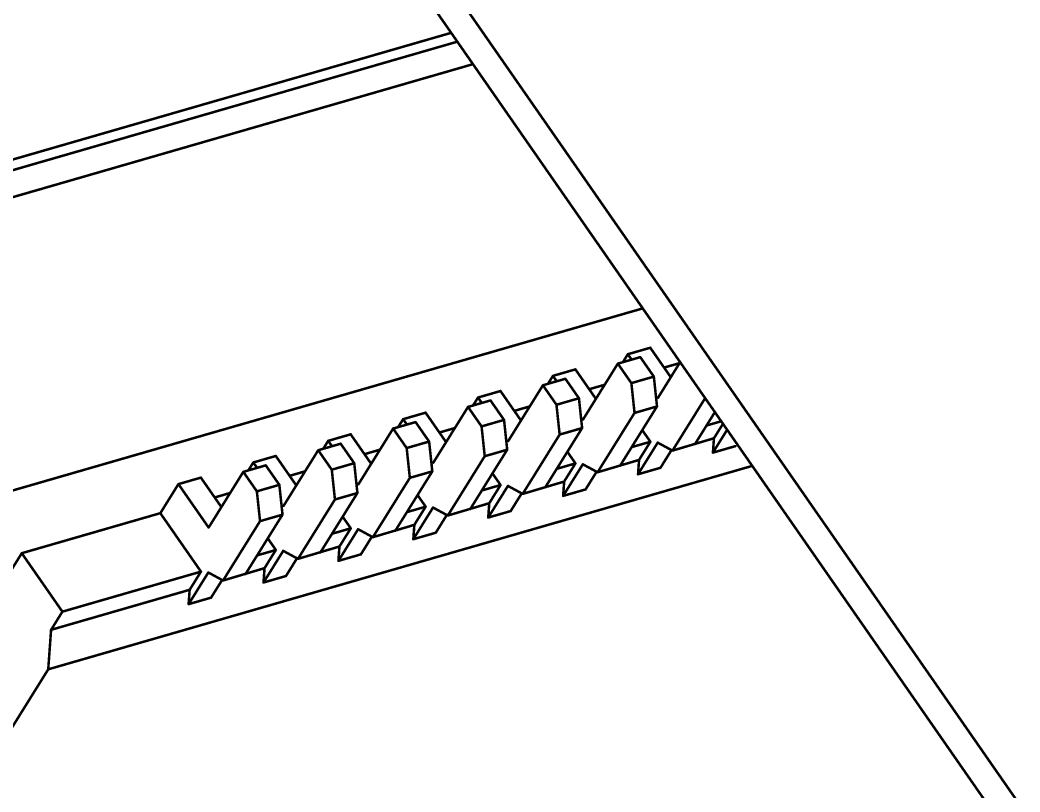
# Model space of a CAD drawing. Header units: millimetres. Extents: x 235 to 830, y 272 to 692.
# Drawn here: x 560.45 to 565.52, y 418.97 to 422.88 of the extents above; entities that cross this region are included whole.
import ezdxf

# ---------------------------------------------------------------- set-up
doc = ezdxf.new("R2010")
doc.units = ezdxf.units.MM
doc.layers.add('Mechanical1', color=6, linetype='Continuous')

msp = doc.modelspace()

# ---------------------------------------------------------------- linework, layer by layer
at = {"layer": 'Mechanical1', "const_width": 0.0127}
for points in [[(561.4722, 424.7197), (570.8133, 411.2874)], [(561.3958, 424.5971), (570.7369, 411.1647)], [(559.9813, 422.0431), (562.6381, 422.8107)], [(560.0472, 422.0084), (562.6693, 422.7659)], [(560.1264, 421.8945), (562.7484, 422.652)], [(560.2795, 420.4538), (563.6083, 421.4155)], [(563.5077, 421.1432), (563.5327, 421.1834)], [(563.5327, 421.1834), (563.6465, 421.2163)], [(563.5327, 421.1834), (563.5518, 421.156)], [(563.6465, 421.2163), (563.7503, 421.067)], [(563.3064, 420.8537), (563.4821, 421.1358)], [(563.4821, 421.1358), (563.5959, 421.1687)], [(563.4821, 421.1358), (563.5507, 421.0372)], [(563.5959, 421.1687), (563.6645, 421.0701)], [(563.6858, 420.9633), (563.7977, 421.1432)], [(563.7164, 421.1158), (563.8, 421.1399)], [(563.1283, 421.0336), (563.1534, 421.0738)], [(563.1534, 421.0738), (563.2672, 421.1067)], [(563.1534, 421.0738), (563.1724, 421.0464)], [(563.2672, 421.1067), (563.371, 420.9574)], [(562.9271, 420.7442), (563.1027, 421.0262)], [(563.1027, 421.0262), (563.2165, 421.0591)], [(563.1027, 421.0262), (563.1713, 420.9276)], [(563.2165, 421.0591), (563.2851, 420.9605)], [(563.3371, 421.0062), (563.4155, 421.0289)], [(563.5507, 421.0372), (563.6645, 421.0701)], [(563.5507, 421.0372), (563.5667, 420.8862)], [(563.6645, 421.0701), (563.6805, 420.9191)], [(562.774, 420.9642), (562.8878, 420.9971)], [(562.8878, 420.9971), (562.9916, 420.8478)], [(562.7234, 420.9166), (562.8372, 420.9495)], [(562.749, 420.924), (562.774, 420.9642)], [(562.774, 420.9642), (562.7931, 420.9368)], [(562.8372, 420.9495), (562.9058, 420.8509)], [(563.1713, 420.9276), (563.2851, 420.9605)], [(563.1713, 420.9276), (563.1874, 420.7766)], [(563.2851, 420.9605), (563.3012, 420.8095)], [(563.7589, 420.6954), (563.9244, 420.961)], [(562.3947, 420.8546), (562.5085, 420.8875)], [(562.5085, 420.8875), (562.6123, 420.7382)], [(562.5477, 420.6346), (562.7234, 420.9166)], [(562.7234, 420.9166), (562.792, 420.818)], [(562.9577, 420.8966), (563.0361, 420.9193)], [(563.3796, 420.5858), (563.5667, 420.8862)], [(563.4934, 420.6186), (563.6805, 420.9191)], [(563.5667, 420.8862), (563.6805, 420.9191)], [(563.8727, 420.7282), (563.9736, 420.8902)], [(562.344, 420.807), (562.4578, 420.8399)], [(562.3696, 420.8144), (562.3947, 420.8546)], [(562.3947, 420.8546), (562.4137, 420.8272)], [(562.4578, 420.8399), (562.5264, 420.7413)], [(562.792, 420.818), (562.9058, 420.8509)], [(562.9058, 420.8509), (562.9218, 420.6999)], [(563.9315, 420.8225), (564.0058, 420.844)], [(563.9689, 420.7579), (564.0146, 420.8313)], [(562.0153, 420.745), (562.1291, 420.7779)], [(562.1291, 420.7779), (562.2329, 420.6286)], [(562.1684, 420.525), (562.344, 420.807)], [(562.344, 420.807), (562.4126, 420.7084)], [(562.5784, 420.787), (562.6568, 420.8097)], [(562.792, 420.818), (562.808, 420.6671)], [(563.0002, 420.4762), (563.1874, 420.7766)], [(563.1141, 420.509), (563.3012, 420.8095)], [(563.1874, 420.7766), (563.3012, 420.8095)], [(563.6059, 420.7992), (563.6469, 420.7403)], [(563.9637, 420.6852), (564.0357, 420.8009)], [(561.9647, 420.6974), (562.0785, 420.7303)], [(561.9903, 420.7048), (562.0153, 420.745)], [(562.0153, 420.745), (562.0344, 420.7176)], [(562.0785, 420.7303), (562.1471, 420.6317)], [(562.4126, 420.7084), (562.5264, 420.7413)], [(562.5264, 420.7413), (562.5425, 420.5903)], [(563.5521, 420.7129), (563.6469, 420.7403)], [(563.5843, 420.5756), (563.6841, 420.7358)], [(563.5896, 420.6483), (563.6469, 420.7403)], [(563.6841, 420.7358), (563.7589, 420.6954)], [(563.7589, 420.6954), (563.9689, 420.7579)], [(563.9637, 420.6852), (563.9689, 420.7579)], [(561.636, 420.6354), (561.7498, 420.6683)], [(561.7498, 420.6683), (561.8536, 420.519)], [(561.789, 420.4154), (561.9647, 420.6974)], [(561.9647, 420.6974), (562.0333, 420.5988)], [(562.199, 420.6774), (562.2774, 420.7001)], [(562.4126, 420.7084), (562.4287, 420.5575)], [(562.7347, 420.3995), (562.9218, 420.6999)], [(562.808, 420.6671), (562.9218, 420.6999)], [(563.2265, 420.6896), (563.2675, 420.6307)], [(563.6981, 420.6085), (563.7514, 420.694)], [(563.9637, 420.6852), (564.0775, 420.718)], [(560.5972, 419.588), (564.1629, 420.6181)], [(561.5853, 420.5879), (561.6991, 420.6207)], [(561.6109, 420.5952), (561.636, 420.6354)], [(561.636, 420.6354), (561.6551, 420.608)], [(561.6991, 420.6207), (561.7678, 420.5221)], [(562.0333, 420.5988), (562.1471, 420.6317)], [(562.1471, 420.6317), (562.1631, 420.4807)], [(562.6209, 420.3666), (562.808, 420.6671)], [(563.1728, 420.6033), (563.2675, 420.6307)], [(563.205, 420.466), (563.3048, 420.6262)], [(563.2102, 420.5387), (563.2675, 420.6307)], [(563.3048, 420.6262), (563.3796, 420.5858)], [(563.3796, 420.5858), (563.5896, 420.6483)], [(563.5843, 420.5756), (563.5896, 420.6483)], [(561.4097, 420.3058), (561.5853, 420.5879)], [(561.5853, 420.5879), (561.6539, 420.4892)], [(561.8197, 420.5678), (561.8981, 420.5905)], [(562.0333, 420.5988), (562.0493, 420.4479)], [(562.3553, 420.2899), (562.5425, 420.5903)], [(562.4287, 420.5575), (562.5425, 420.5903)], [(562.8472, 420.58), (562.8882, 420.5211)], [(563.3188, 420.4989), (563.372, 420.5844)], [(563.5843, 420.5756), (563.6981, 420.6085)], [(561.165, 420.3787), (561.2566, 420.5258)], [(561.2566, 420.5258), (561.3704, 420.5587)], [(561.2566, 420.5258), (561.4097, 420.3058)], [(561.3704, 420.5587), (561.4742, 420.4094)], [(561.6539, 420.4892), (561.7678, 420.5221)], [(561.7678, 420.5221), (561.7838, 420.3711)], [(562.2415, 420.257), (562.4287, 420.5575)], [(562.7934, 420.4937), (562.8882, 420.5211)], [(562.8256, 420.3564), (562.9254, 420.5167)], [(562.8309, 420.4291), (562.8882, 420.5211)], [(562.9254, 420.5167), (563.0002, 420.4762)], [(563.0002, 420.4762), (563.2102, 420.5387)], [(563.205, 420.466), (563.2102, 420.5387)], [(561.4403, 420.4582), (561.5187, 420.4809)], [(561.6539, 420.4892), (561.67, 420.3383)], [(561.976, 420.1803), (562.1631, 420.4807)], [(562.0493, 420.4479), (562.1631, 420.4807)], [(562.4678, 420.4704), (562.5088, 420.4115)], [(562.9394, 420.3893), (562.9927, 420.4748)], [(563.205, 420.466), (563.3188, 420.4989)], [(561.8622, 420.1474), (562.0493, 420.4479)], [(562.6209, 420.3666), (562.8309, 420.4291)], [(562.8256, 420.3564), (562.8309, 420.4291)], [(560.4632, 420.1759), (561.165, 420.3787)], [(561.165, 420.3787), (561.3708, 420.0827)], [(561.5967, 420.0707), (561.7838, 420.3711)], [(561.67, 420.3383), (561.7838, 420.3711)], [(562.4141, 420.3841), (562.5088, 420.4115)], [(562.4463, 420.2468), (562.5461, 420.4071)], [(562.4515, 420.3195), (562.5088, 420.4115)], [(562.5461, 420.4071), (562.6209, 420.3666)], [(562.5601, 420.2797), (562.6133, 420.3652)], [(562.8256, 420.3564), (562.9394, 420.3893)], [(561.4828, 420.0378), (561.67, 420.3383)], [(562.0885, 420.3609), (562.1295, 420.3019)], [(562.2415, 420.257), (562.4515, 420.3195)], [(562.4463, 420.2468), (562.4515, 420.3195)], [(562.0347, 420.2745), (562.1295, 420.3019)], [(562.0669, 420.1372), (562.1667, 420.2975)], [(562.0722, 420.2099), (562.1295, 420.3019)], [(562.1667, 420.2975), (562.2415, 420.257)], [(562.4463, 420.2468), (562.5601, 420.2797)], [(561.7091, 420.2513), (561.7501, 420.1923)], [(562.1807, 420.1701), (562.234, 420.2556)], [(559.9476, 419.3481), (560.4632, 420.1759)], [(560.4632, 420.1759), (560.669, 419.88)], [(561.6554, 420.1649), (561.7501, 420.1923)], [(561.6876, 420.0276), (561.7874, 420.1879)], [(561.6928, 420.1003), (561.7501, 420.1923)], [(561.7874, 420.1879), (561.8622, 420.1474)], [(561.8622, 420.1474), (562.0722, 420.2099)], [(562.0669, 420.1372), (562.0722, 420.2099)], [(562.0669, 420.1372), (562.1807, 420.1701)], [(561.8014, 420.0605), (561.8546, 420.146)], [(560.669, 419.88), (561.3708, 420.0827)], [(561.3082, 419.918), (561.408, 420.0783)], [(561.3135, 419.9907), (561.3708, 420.0827)], [(561.408, 420.0783), (561.4828, 420.0378)], [(561.4828, 420.0378), (561.6928, 420.1003)], [(561.6876, 420.0276), (561.6928, 420.1003)], [(561.6876, 420.0276), (561.8014, 420.0605)], [(561.422, 419.9509), (561.4753, 420.0364)], [(560.6117, 419.788), (561.3135, 419.9907)], [(561.3082, 419.918), (561.3135, 419.9907)], [(561.3082, 419.918), (561.422, 419.9509)], [(560.6117, 419.788), (560.669, 419.88)], [(560.5972, 419.588), (560.6117, 419.788)], [(559.9632, 418.57), (560.5972, 419.588)]]:
    msp.add_lwpolyline(points, dxfattribs=at)
at = {"layer": 'Mechanical1', "const_width": 0.00635}
for points in [[(562.635, 422.8107, 1), (562.6413, 422.8107, 1)], [(562.6661, 422.7659, 1), (562.6725, 422.7659, 1)], [(562.7453, 422.652, 1), (562.7516, 422.652, 1)], [(563.6052, 421.4155, 1), (563.6115, 421.4155, 1)], [(563.5295, 421.1834, 1), (563.5359, 421.1834, 1)], [(563.5295, 421.1834, 1), (563.5359, 421.1834, 1)], [(563.5295, 421.1834, 1), (563.5359, 421.1834, 1)], [(563.6433, 421.2163, 1), (563.6497, 421.2163, 1)], [(563.6433, 421.2163, 1), (563.6497, 421.2163, 1)], [(563.4789, 421.1358, 1), (563.4853, 421.1358, 1)], [(563.4789, 421.1358, 1), (563.4853, 421.1358, 1)], [(563.4789, 421.1358, 1), (563.4853, 421.1358, 1)], [(563.5045, 421.1432, 1), (563.5108, 421.1432, 1)], [(563.5486, 421.156, 1), (563.555, 421.156, 1)], [(563.5927, 421.1687, 1), (563.5991, 421.1687, 1)], [(563.5927, 421.1687, 1), (563.5991, 421.1687, 1)], [(563.7946, 421.1432, 1), (563.8009, 421.1432, 1)], [(563.7968, 421.1399, 1), (563.8032, 421.1399, 1)], [(563.1502, 421.0738, 1), (563.1565, 421.0738, 1)], [(563.1502, 421.0738, 1), (563.1565, 421.0738, 1)], [(563.1502, 421.0738, 1), (563.1565, 421.0738, 1)], [(563.264, 421.1067, 1), (563.2703, 421.1067, 1)], [(563.264, 421.1067, 1), (563.2703, 421.1067, 1)], [(563.7132, 421.1158, 1), (563.7196, 421.1158, 1)], [(563.0996, 421.0262, 1), (563.1059, 421.0262, 1)], [(563.0996, 421.0262, 1), (563.1059, 421.0262, 1)], [(563.0996, 421.0262, 1), (563.1059, 421.0262, 1)], [(563.1251, 421.0336, 1), (563.1315, 421.0336, 1)], [(563.1693, 421.0464, 1), (563.1756, 421.0464, 1)], [(563.2134, 421.0591, 1), (563.2197, 421.0591, 1)], [(563.2134, 421.0591, 1), (563.2197, 421.0591, 1)], [(563.4123, 421.0289, 1), (563.4186, 421.0289, 1)], [(563.5475, 421.0372, 1), (563.5539, 421.0372, 1)], [(563.5475, 421.0372, 1), (563.5539, 421.0372, 1)], [(563.5475, 421.0372, 1), (563.5539, 421.0372, 1)], [(563.6613, 421.0701, 1), (563.6677, 421.0701, 1)], [(563.6613, 421.0701, 1), (563.6677, 421.0701, 1)], [(563.6613, 421.0701, 1), (563.6677, 421.0701, 1)], [(563.7471, 421.067, 1), (563.7535, 421.067, 1)], [(562.8846, 420.9971, 1), (562.891, 420.9971, 1)], [(562.8846, 420.9971, 1), (562.891, 420.9971, 1)], [(563.3339, 421.0062, 1), (563.3402, 421.0062, 1)], [(562.7458, 420.924, 1), (562.7521, 420.924, 1)], [(562.7708, 420.9642, 1), (562.7772, 420.9642, 1)], [(562.7708, 420.9642, 1), (562.7772, 420.9642, 1)], [(562.7708, 420.9642, 1), (562.7772, 420.9642, 1)], [(562.7899, 420.9368, 1), (562.7963, 420.9368, 1)], [(562.834, 420.9495, 1), (562.8404, 420.9495, 1)], [(562.834, 420.9495, 1), (562.8404, 420.9495, 1)], [(563.1682, 420.9276, 1), (563.1745, 420.9276, 1)], [(563.1682, 420.9276, 1), (563.1745, 420.9276, 1)], [(563.1682, 420.9276, 1), (563.1745, 420.9276, 1)], [(563.282, 420.9605, 1), (563.2883, 420.9605, 1)], [(563.282, 420.9605, 1), (563.2883, 420.9605, 1)], [(563.282, 420.9605, 1), (563.2883, 420.9605, 1)], [(563.3678, 420.9574, 1), (563.3741, 420.9574, 1)], [(563.6826, 420.9633, 1), (563.6889, 420.9633, 1)], [(563.9212, 420.961, 1), (563.9276, 420.961, 1)], [(562.5053, 420.8875, 1), (562.5116, 420.8875, 1)], [(562.5053, 420.8875, 1), (562.5116, 420.8875, 1)], [(562.7202, 420.9166, 1), (562.7266, 420.9166, 1)], [(562.7202, 420.9166, 1), (562.7266, 420.9166, 1)], [(562.7202, 420.9166, 1), (562.7266, 420.9166, 1)], [(562.9545, 420.8966, 1), (562.9609, 420.8966, 1)], [(563.0329, 420.9193, 1), (563.0393, 420.9193, 1)], [(563.5636, 420.8862, 1), (563.5699, 420.8862, 1)], [(563.5636, 420.8862, 1), (563.5699, 420.8862, 1)], [(563.5636, 420.8862, 1), (563.5699, 420.8862, 1)], [(563.6774, 420.9191, 1), (563.6837, 420.9191, 1)], [(563.6774, 420.9191, 1), (563.6837, 420.9191, 1)], [(563.6774, 420.9191, 1), (563.6837, 420.9191, 1)], [(563.9705, 420.8902, 1), (563.9768, 420.8902, 1)], [(562.3915, 420.8546, 1), (562.3978, 420.8546, 1)], [(562.3915, 420.8546, 1), (562.3978, 420.8546, 1)], [(562.3915, 420.8546, 1), (562.3978, 420.8546, 1)], [(562.4106, 420.8272, 1), (562.4169, 420.8272, 1)], [(562.4547, 420.8399, 1), (562.461, 420.8399, 1)], [(562.4547, 420.8399, 1), (562.461, 420.8399, 1)], [(562.9026, 420.8509, 1), (562.909, 420.8509, 1)], [(562.9026, 420.8509, 1), (562.909, 420.8509, 1)], [(562.9026, 420.8509, 1), (562.909, 420.8509, 1)], [(562.9884, 420.8478, 1), (562.9948, 420.8478, 1)], [(563.3032, 420.8537, 1), (563.3096, 420.8537, 1)], [(563.9283, 420.8225, 1), (563.9346, 420.8225, 1)], [(564.0026, 420.844, 1), (564.009, 420.844, 1)], [(564.0115, 420.8313, 1), (564.0178, 420.8313, 1)], [(562.1259, 420.7779, 1), (562.1323, 420.7779, 1)], [(562.1259, 420.7779, 1), (562.1323, 420.7779, 1)], [(562.3409, 420.807, 1), (562.3472, 420.807, 1)], [(562.3409, 420.807, 1), (562.3472, 420.807, 1)], [(562.3409, 420.807, 1), (562.3472, 420.807, 1)], [(562.3664, 420.8144, 1), (562.3728, 420.8144, 1)], [(562.5752, 420.787, 1), (562.5815, 420.787, 1)], [(562.6536, 420.8097, 1), (562.6599, 420.8097, 1)], [(562.7888, 420.818, 1), (562.7952, 420.818, 1)], [(562.7888, 420.818, 1), (562.7952, 420.818, 1)], [(562.7888, 420.818, 1), (562.7952, 420.818, 1)], [(563.1842, 420.7766, 1), (563.1906, 420.7766, 1)], [(563.1842, 420.7766, 1), (563.1906, 420.7766, 1)], [(563.1842, 420.7766, 1), (563.1906, 420.7766, 1)], [(563.298, 420.8095, 1), (563.3044, 420.8095, 1)], [(563.298, 420.8095, 1), (563.3044, 420.8095, 1)], [(563.298, 420.8095, 1), (563.3044, 420.8095, 1)], [(563.6027, 420.7992, 1), (563.609, 420.7992, 1)], [(564.0326, 420.8009, 1), (564.0389, 420.8009, 1)], [(562.0121, 420.745, 1), (562.0185, 420.745, 1)], [(562.0121, 420.745, 1), (562.0185, 420.745, 1)], [(562.0121, 420.745, 1), (562.0185, 420.745, 1)], [(562.0753, 420.7303, 1), (562.0817, 420.7303, 1)], [(562.0753, 420.7303, 1), (562.0817, 420.7303, 1)], [(562.5233, 420.7413, 1), (562.5296, 420.7413, 1)], [(562.5233, 420.7413, 1), (562.5296, 420.7413, 1)], [(562.5233, 420.7413, 1), (562.5296, 420.7413, 1)], [(562.6091, 420.7382, 1), (562.6155, 420.7382, 1)], [(562.9239, 420.7442, 1), (562.9302, 420.7442, 1)], [(563.6437, 420.7403, 1), (563.65, 420.7403, 1)], [(563.6437, 420.7403, 1), (563.65, 420.7403, 1)], [(563.6437, 420.7403, 1), (563.65, 420.7403, 1)], [(563.6809, 420.7358, 1), (563.6873, 420.7358, 1)], [(563.6809, 420.7358, 1), (563.6873, 420.7358, 1)], [(563.8696, 420.7282, 1), (563.8759, 420.7282, 1)], [(563.9658, 420.7579, 1), (563.9721, 420.7579, 1)], [(563.9658, 420.7579, 1), (563.9721, 420.7579, 1)], [(563.9658, 420.7579, 1), (563.9721, 420.7579, 1)], [(561.7466, 420.6683, 1), (561.7529, 420.6683, 1)], [(561.7466, 420.6683, 1), (561.7529, 420.6683, 1)], [(561.9615, 420.6974, 1), (561.9679, 420.6974, 1)], [(561.9615, 420.6974, 1), (561.9679, 420.6974, 1)], [(561.9615, 420.6974, 1), (561.9679, 420.6974, 1)], [(561.9871, 420.7048, 1), (561.9934, 420.7048, 1)], [(562.0312, 420.7176, 1), (562.0376, 420.7176, 1)], [(562.1958, 420.6774, 1), (562.2022, 420.6774, 1)], [(562.2742, 420.7001, 1), (562.2806, 420.7001, 1)], [(562.4095, 420.7084, 1), (562.4158, 420.7084, 1)], [(562.4095, 420.7084, 1), (562.4158, 420.7084, 1)], [(562.4095, 420.7084, 1), (562.4158, 420.7084, 1)], [(562.9187, 420.6999, 1), (562.925, 420.6999, 1)], [(562.9187, 420.6999, 1), (562.925, 420.6999, 1)], [(562.9187, 420.6999, 1), (562.925, 420.6999, 1)], [(563.2233, 420.6896, 1), (563.2297, 420.6896, 1)], [(563.5489, 420.7129, 1), (563.5553, 420.7129, 1)], [(563.7482, 420.694, 1), (563.7545, 420.694, 1)], [(563.7558, 420.6954, 1), (563.7621, 420.6954, 1)], [(563.7558, 420.6954, 1), (563.7621, 420.6954, 1)], [(563.7558, 420.6954, 1), (563.7621, 420.6954, 1)], [(563.9605, 420.6852, 1), (563.9668, 420.6852, 1)], [(563.9605, 420.6852, 1), (563.9668, 420.6852, 1)], [(563.9605, 420.6852, 1), (563.9668, 420.6852, 1)], [(564.0743, 420.718, 1), (564.0806, 420.718, 1)], [(561.6328, 420.6354, 1), (561.6391, 420.6354, 1)], [(561.6328, 420.6354, 1), (561.6391, 420.6354, 1)], [(561.6328, 420.6354, 1), (561.6391, 420.6354, 1)], [(561.696, 420.6207, 1), (561.7023, 420.6207, 1)], [(561.696, 420.6207, 1), (561.7023, 420.6207, 1)], [(562.1439, 420.6317, 1), (562.1503, 420.6317, 1)], [(562.1439, 420.6317, 1), (562.1503, 420.6317, 1)], [(562.1439, 420.6317, 1), (562.1503, 420.6317, 1)], [(562.2298, 420.6286, 1), (562.2361, 420.6286, 1)], [(562.5445, 420.6346, 1), (562.5509, 420.6346, 1)], [(562.8049, 420.6671, 1), (562.8112, 420.6671, 1)], [(562.8049, 420.6671, 1), (562.8112, 420.6671, 1)], [(562.8049, 420.6671, 1), (562.8112, 420.6671, 1)], [(563.2643, 420.6307, 1), (563.2707, 420.6307, 1)], [(563.2643, 420.6307, 1), (563.2707, 420.6307, 1)], [(563.2643, 420.6307, 1), (563.2707, 420.6307, 1)], [(563.3016, 420.6262, 1), (563.3079, 420.6262, 1)], [(563.3016, 420.6262, 1), (563.3079, 420.6262, 1)], [(563.4902, 420.6186, 1), (563.4966, 420.6186, 1)], [(563.5864, 420.6483, 1), (563.5928, 420.6483, 1)], [(563.5864, 420.6483, 1), (563.5928, 420.6483, 1)], [(563.5864, 420.6483, 1), (563.5928, 420.6483, 1)], [(564.1597, 420.6181, 1), (564.166, 420.6181, 1)], [(561.5822, 420.5879, 1), (561.5885, 420.5879, 1)], [(561.5822, 420.5879, 1), (561.5885, 420.5879, 1)], [(561.5822, 420.5879, 1), (561.5885, 420.5879, 1)], [(561.6077, 420.5952, 1), (561.6141, 420.5952, 1)], [(561.6519, 420.608, 1), (561.6582, 420.608, 1)], [(561.8165, 420.5678, 1), (561.8228, 420.5678, 1)], [(561.8949, 420.5905, 1), (561.9012, 420.5905, 1)], [(562.0301, 420.5988, 1), (562.0365, 420.5988, 1)], [(562.0301, 420.5988, 1), (562.0365, 420.5988, 1)], [(562.0301, 420.5988, 1), (562.0365, 420.5988, 1)], [(562.5393, 420.5903, 1), (562.5457, 420.5903, 1)], [(562.5393, 420.5903, 1), (562.5457, 420.5903, 1)], [(562.5393, 420.5903, 1), (562.5457, 420.5903, 1)], [(562.844, 420.58, 1), (562.8503, 420.58, 1)], [(563.1696, 420.6033, 1), (563.1759, 420.6033, 1)], [(563.3688, 420.5844, 1), (563.3752, 420.5844, 1)], [(563.3764, 420.5858, 1), (563.3828, 420.5858, 1)], [(563.3764, 420.5858, 1), (563.3828, 420.5858, 1)], [(563.3764, 420.5858, 1), (563.3828, 420.5858, 1)], [(563.5811, 420.5756, 1), (563.5875, 420.5756, 1)], [(563.5811, 420.5756, 1), (563.5875, 420.5756, 1)], [(563.5811, 420.5756, 1), (563.5875, 420.5756, 1)], [(563.6949, 420.6085, 1), (563.7013, 420.6085, 1)], [(563.6949, 420.6085, 1), (563.7013, 420.6085, 1)], [(561.2534, 420.5258, 1), (561.2598, 420.5258, 1)], [(561.2534, 420.5258, 1), (561.2598, 420.5258, 1)], [(561.2534, 420.5258, 1), (561.2598, 420.5258, 1)], [(561.3672, 420.5587, 1), (561.3736, 420.5587, 1)], [(561.3672, 420.5587, 1), (561.3736, 420.5587, 1)], [(561.7646, 420.5221, 1), (561.7709, 420.5221, 1)], [(561.7646, 420.5221, 1), (561.7709, 420.5221, 1)], [(561.7646, 420.5221, 1), (561.7709, 420.5221, 1)], [(561.8504, 420.519, 1), (561.8568, 420.519, 1)], [(562.1652, 420.525, 1), (562.1715, 420.525, 1)], [(562.4255, 420.5575, 1), (562.4319, 420.5575, 1)], [(562.4255, 420.5575, 1), (562.4319, 420.5575, 1)], [(562.4255, 420.5575, 1), (562.4319, 420.5575, 1)], [(562.885, 420.5211, 1), (562.8913, 420.5211, 1)], [(562.885, 420.5211, 1), (562.8913, 420.5211, 1)], [(562.885, 420.5211, 1), (562.8913, 420.5211, 1)], [(562.9222, 420.5167, 1), (562.9286, 420.5167, 1)], [(562.9222, 420.5167, 1), (562.9286, 420.5167, 1)], [(563.2071, 420.5387, 1), (563.2134, 420.5387, 1)], [(563.2071, 420.5387, 1), (563.2134, 420.5387, 1)], [(563.2071, 420.5387, 1), (563.2134, 420.5387, 1)], [(561.5155, 420.4809, 1), (561.5219, 420.4809, 1)], [(561.6508, 420.4892, 1), (561.6571, 420.4892, 1)], [(561.6508, 420.4892, 1), (561.6571, 420.4892, 1)], [(561.6508, 420.4892, 1), (561.6571, 420.4892, 1)], [(562.16, 420.4807, 1), (562.1663, 420.4807, 1)], [(562.16, 420.4807, 1), (562.1663, 420.4807, 1)], [(562.16, 420.4807, 1), (562.1663, 420.4807, 1)], [(562.4646, 420.4704, 1), (562.471, 420.4704, 1)], [(562.7902, 420.4937, 1), (562.7966, 420.4937, 1)], [(562.9895, 420.4748, 1), (562.9958, 420.4748, 1)], [(562.9971, 420.4762, 1), (563.0034, 420.4762, 1)], [(562.9971, 420.4762, 1), (563.0034, 420.4762, 1)], [(562.9971, 420.4762, 1), (563.0034, 420.4762, 1)], [(563.1109, 420.509, 1), (563.1172, 420.509, 1)], [(563.2018, 420.466, 1), (563.2081, 420.466, 1)], [(563.2018, 420.466, 1), (563.2081, 420.466, 1)], [(563.2018, 420.466, 1), (563.2081, 420.466, 1)], [(563.3156, 420.4989, 1), (563.3219, 420.4989, 1)], [(563.3156, 420.4989, 1), (563.3219, 420.4989, 1)], [(561.4371, 420.4582, 1), (561.4435, 420.4582, 1)], [(561.7858, 420.4154, 1), (561.7922, 420.4154, 1)], [(562.0462, 420.4479, 1), (562.0525, 420.4479, 1)], [(562.0462, 420.4479, 1), (562.0525, 420.4479, 1)], [(562.0462, 420.4479, 1), (562.0525, 420.4479, 1)], [(562.8277, 420.4291, 1), (562.8341, 420.4291, 1)], [(562.8277, 420.4291, 1), (562.8341, 420.4291, 1)], [(562.8277, 420.4291, 1), (562.8341, 420.4291, 1)], [(561.1618, 420.3787, 1), (561.1681, 420.3787, 1)], [(561.1618, 420.3787, 1), (561.1681, 420.3787, 1)], [(561.1618, 420.3787, 1), (561.1681, 420.3787, 1)], [(561.4711, 420.4094, 1), (561.4774, 420.4094, 1)], [(561.7806, 420.3711, 1), (561.787, 420.3711, 1)], [(561.7806, 420.3711, 1), (561.787, 420.3711, 1)], [(561.7806, 420.3711, 1), (561.787, 420.3711, 1)], [(562.4109, 420.3841, 1), (562.4172, 420.3841, 1)], [(562.5056, 420.4115, 1), (562.512, 420.4115, 1)], [(562.5056, 420.4115, 1), (562.512, 420.4115, 1)], [(562.5056, 420.4115, 1), (562.512, 420.4115, 1)], [(562.5429, 420.4071, 1), (562.5492, 420.4071, 1)], [(562.5429, 420.4071, 1), (562.5492, 420.4071, 1)], [(562.6101, 420.3652, 1), (562.6165, 420.3652, 1)], [(562.6177, 420.3666, 1), (562.6241, 420.3666, 1)], [(562.6177, 420.3666, 1), (562.6241, 420.3666, 1)], [(562.6177, 420.3666, 1), (562.6241, 420.3666, 1)], [(562.7315, 420.3995, 1), (562.7379, 420.3995, 1)], [(562.9362, 420.3893, 1), (562.9426, 420.3893, 1)], [(562.9362, 420.3893, 1), (562.9426, 420.3893, 1)], [(561.6668, 420.3383, 1), (561.6732, 420.3383, 1)], [(561.6668, 420.3383, 1), (561.6732, 420.3383, 1)], [(561.6668, 420.3383, 1), (561.6732, 420.3383, 1)], [(562.0853, 420.3609, 1), (562.0916, 420.3609, 1)], [(562.4484, 420.3195, 1), (562.4547, 420.3195, 1)], [(562.4484, 420.3195, 1), (562.4547, 420.3195, 1)], [(562.4484, 420.3195, 1), (562.4547, 420.3195, 1)], [(562.8224, 420.3564, 1), (562.8288, 420.3564, 1)], [(562.8224, 420.3564, 1), (562.8288, 420.3564, 1)], [(562.8224, 420.3564, 1), (562.8288, 420.3564, 1)], [(561.4065, 420.3058, 1), (561.4128, 420.3058, 1)], [(561.4065, 420.3058, 1), (561.4128, 420.3058, 1)], [(562.0315, 420.2745, 1), (562.0379, 420.2745, 1)], [(562.1263, 420.3019, 1), (562.1326, 420.3019, 1)], [(562.1263, 420.3019, 1), (562.1326, 420.3019, 1)], [(562.1263, 420.3019, 1), (562.1326, 420.3019, 1)], [(562.1635, 420.2975, 1), (562.1699, 420.2975, 1)], [(562.1635, 420.2975, 1), (562.1699, 420.2975, 1)], [(562.3522, 420.2899, 1), (562.3585, 420.2899, 1)], [(562.5569, 420.2797, 1), (562.5632, 420.2797, 1)], [(562.5569, 420.2797, 1), (562.5632, 420.2797, 1)], [(561.706, 420.2513, 1), (561.7123, 420.2513, 1)], [(562.2308, 420.2556, 1), (562.2371, 420.2556, 1)], [(562.2384, 420.257, 1), (562.2447, 420.257, 1)], [(562.2384, 420.257, 1), (562.2447, 420.257, 1)], [(562.2384, 420.257, 1), (562.2447, 420.257, 1)], [(562.4431, 420.2468, 1), (562.4494, 420.2468, 1)], [(562.4431, 420.2468, 1), (562.4494, 420.2468, 1)], [(562.4431, 420.2468, 1), (562.4494, 420.2468, 1)], [(560.46, 420.1759, 1), (560.4663, 420.1759, 1)], [(560.46, 420.1759, 1), (560.4663, 420.1759, 1)], [(560.46, 420.1759, 1), (560.4663, 420.1759, 1)], [(561.6522, 420.1649, 1), (561.6585, 420.1649, 1)], [(561.7469, 420.1923, 1), (561.7533, 420.1923, 1)], [(561.7469, 420.1923, 1), (561.7533, 420.1923, 1)], [(561.7469, 420.1923, 1), (561.7533, 420.1923, 1)], [(561.7842, 420.1879, 1), (561.7905, 420.1879, 1)], [(561.7842, 420.1879, 1), (561.7905, 420.1879, 1)], [(561.9728, 420.1803, 1), (561.9792, 420.1803, 1)], [(562.069, 420.2099, 1), (562.0754, 420.2099, 1)], [(562.069, 420.2099, 1), (562.0754, 420.2099, 1)], [(562.069, 420.2099, 1), (562.0754, 420.2099, 1)], [(562.1775, 420.1701, 1), (562.1839, 420.1701, 1)], [(562.1775, 420.1701, 1), (562.1839, 420.1701, 1)], [(561.8514, 420.146, 1), (561.8578, 420.146, 1)], [(561.859, 420.1474, 1), (561.8654, 420.1474, 1)], [(561.859, 420.1474, 1), (561.8654, 420.1474, 1)], [(561.859, 420.1474, 1), (561.8654, 420.1474, 1)], [(562.0637, 420.1372, 1), (562.0701, 420.1372, 1)], [(562.0637, 420.1372, 1), (562.0701, 420.1372, 1)], [(562.0637, 420.1372, 1), (562.0701, 420.1372, 1)], [(561.3676, 420.0827, 1), (561.3739, 420.0827, 1)], [(561.3676, 420.0827, 1), (561.3739, 420.0827, 1)], [(561.3676, 420.0827, 1), (561.3739, 420.0827, 1)], [(561.4048, 420.0783, 1), (561.4112, 420.0783, 1)], [(561.4048, 420.0783, 1), (561.4112, 420.0783, 1)], [(561.5935, 420.0707, 1), (561.5998, 420.0707, 1)], [(561.6897, 420.1003, 1), (561.696, 420.1003, 1)], [(561.6897, 420.1003, 1), (561.696, 420.1003, 1)], [(561.6897, 420.1003, 1), (561.696, 420.1003, 1)], [(561.7982, 420.0605, 1), (561.8045, 420.0605, 1)], [(561.7982, 420.0605, 1), (561.8045, 420.0605, 1)], [(561.4721, 420.0364, 1), (561.4784, 420.0364, 1)], [(561.4797, 420.0378, 1), (561.486, 420.0378, 1)], [(561.4797, 420.0378, 1), (561.486, 420.0378, 1)], [(561.4797, 420.0378, 1), (561.486, 420.0378, 1)], [(561.6844, 420.0276, 1), (561.6907, 420.0276, 1)], [(561.6844, 420.0276, 1), (561.6907, 420.0276, 1)], [(561.6844, 420.0276, 1), (561.6907, 420.0276, 1)], [(561.3103, 419.9907, 1), (561.3167, 419.9907, 1)], [(561.3103, 419.9907, 1), (561.3167, 419.9907, 1)], [(561.3103, 419.9907, 1), (561.3167, 419.9907, 1)], [(561.305, 419.918, 1), (561.3114, 419.918, 1)], [(561.305, 419.918, 1), (561.3114, 419.918, 1)], [(561.305, 419.918, 1), (561.3114, 419.918, 1)], [(561.4188, 419.9509, 1), (561.4252, 419.9509, 1)], [(561.4188, 419.9509, 1), (561.4252, 419.9509, 1)], [(560.6658, 419.88, 1), (560.6722, 419.88, 1)], [(560.6658, 419.88, 1), (560.6722, 419.88, 1)], [(560.6658, 419.88, 1), (560.6722, 419.88, 1)], [(560.6085, 419.788, 1), (560.6149, 419.788, 1)], [(560.6085, 419.788, 1), (560.6149, 419.788, 1)], [(560.6085, 419.788, 1), (560.6149, 419.788, 1)], [(560.594, 419.588, 1), (560.6003, 419.588, 1)], [(560.594, 419.588, 1), (560.6003, 419.588, 1)], [(560.594, 419.588, 1), (560.6003, 419.588, 1)]]:
    msp.add_lwpolyline(points, format="xyb", close=True, dxfattribs=at)

doc.saveas('drawing.dxf')
